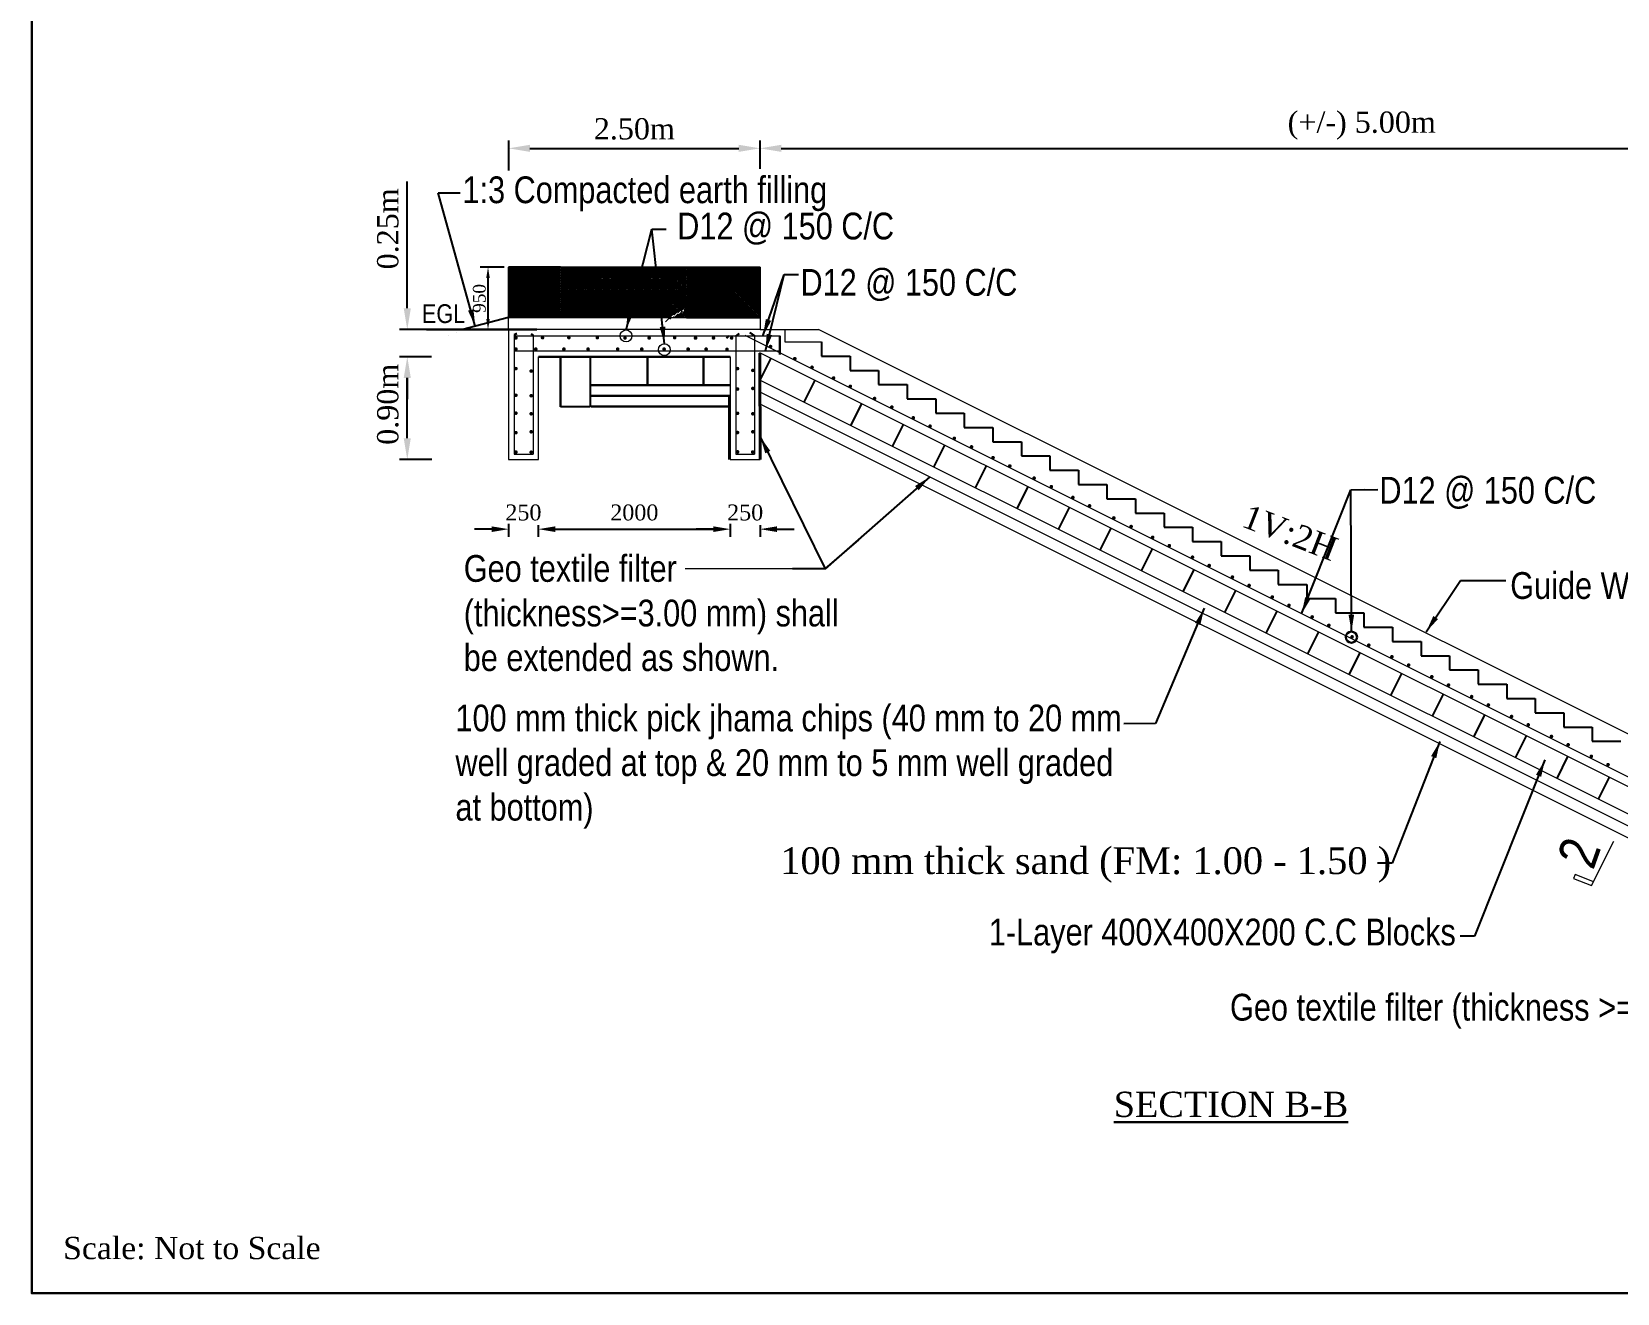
# Model space of a CAD drawing. Header units: metres. Extents: x -2434 to 11656, y -15288 to 8109.
# Drawn here: x 2414.1 to 2488.8, y -14098.5 to -14039 of the extents above; entities that cross this region are included whole.
import ezdxf

# ---------------------------------------------------------------- set-up
doc = ezdxf.new("R2010")
doc.units = ezdxf.units.M
doc.layers.add('Blocks', color=11, linetype='Continuous', lineweight=9)
doc.layers.add('Layer1', color=7, linetype='Continuous', lineweight=13)
doc.layers.add('LINE', color=7, linetype='Continuous')
doc.styles.get("Standard").update_dxf_attribs({"font": 'times.ttf'})
doc.styles.add('TIMES', font='ARIALN.TTF')
doc.dimstyles.get("Standard").update_dxf_attribs({"dimtxt": 0.5, "dimasz": 0.4075, "dimexe": 0.364, "dimexo": 0.219, "dimgap": 0.09, "dimtad": 0, "dimdec": 0, "dimlfac": 1000, "dimzin": 0, "dimdsep": 46, "dimtxsty": 'Standard', "dimcen": 0.09, "dimadec": 0, "dimazin": 0, "dimtfac": 1, "dimtdec": 0, "dimtofl": 0, "dimtmove": 0, "dimatfit": 3, "dimfxl": 1, "dimtolj": 1, "dimtzin": 0, "dimarcsym": 0})

# ---------------------------------------------------------------- blocks, each defined once
blk = doc.blocks.new('*D1433')
at = {"layer": 'Defpoints', "color": 0, "lineweight": -3}
for p in [(2446.994, -14061.992), (2448.395, -14062.064), (2448.395, -14062.464)]:
    blk.add_point(p, dxfattribs=at)
at = {"layer": 'Layer1', "color": 7, "lineweight": -2}
for p, q in [((2446.194, -14062.464), (2445.394, -14062.464)), ((2449.195, -14062.464), (2449.995, -14062.464))]:
    blk.add_line(p, q, dxfattribs=at)
at = {"layer": 'Layer1', "color": 0, "lineweight": -2}
for p, q in [((2446.994, -14062.211), (2446.994, -14062.828)), ((2448.395, -14062.283), (2448.395, -14062.828))]:
    blk.add_line(p, q, dxfattribs=at)
at = {"layer": 'Layer1', "color": 7, "lineweight": -3}
for points in [[(2446.194, -14062.331), (2446.194, -14062.598), (2446.994, -14062.464)], [(2449.195, -14062.331), (2449.195, -14062.598), (2448.395, -14062.464)]]:
    blk.add_solid(points, dxfattribs=at)
at = {"layer": 'Layer1', "color": 0, "lineweight": 30, "insert": (2447.694, -14061.683), "char_height": 0.75, "attachment_point": 5}
blk.add_mtext('\\A1;250', dxfattribs=at)
blk = doc.blocks.new('*D1437')
at = {"layer": 'Defpoints', "color": 0, "lineweight": -3}
for p in [(2431.787, -14054.341), (2432.495, -14054.341), (2433.169, -14059.183)]:
    blk.add_point(p, dxfattribs=at)
at = {"layer": 'Layer1', "color": 0, "lineweight": -2}
for p, q in [((2432.276, -14054.341), (2431.423, -14054.341)), ((2432.95, -14059.183), (2431.423, -14059.183))]:
    blk.add_line(p, q, dxfattribs=at)
at = {"layer": 'Layer1', "color": 7, "lineweight": -2}
blk.add_line((2431.787, -14058.183), (2431.787, -14055.341), dxfattribs=at)
at = {"layer": 'Layer1', "color": 7, "lineweight": -3}
for points in [[(2431.62, -14055.341), (2431.953, -14055.341), (2431.787, -14054.341)], [(2431.62, -14058.183), (2431.953, -14058.183), (2431.787, -14059.183)]]:
    blk.add_solid(points, dxfattribs=at)
at = {"layer": 'Layer1', "color": 0, "lineweight": 30, "insert": (2430.877, -14056.581), "char_height": 1, "attachment_point": 5, "rotation": 90}
blk.add_mtext('\\A1;0.90m', dxfattribs=at)
blk = doc.blocks.new('*D1438')
at = {"layer": 'Defpoints', "color": 0, "lineweight": -3}
for p in [(2505.047, -14044.526), (2448.395, -14045.706), (2505.047, -14047.333)]:
    blk.add_point(p, dxfattribs=at)
at = {"layer": 'Layer1', "color": 0, "lineweight": -2}
for p, q in [((2448.395, -14045.487), (2448.395, -14044.162)), ((2505.047, -14047.114), (2505.047, -14044.162))]:
    blk.add_line(p, q, dxfattribs=at)
at = {"layer": 'Layer1', "color": 7, "lineweight": -2}
blk.add_line((2449.395, -14044.526), (2504.047, -14044.526), dxfattribs=at)
at = {"layer": 'Layer1', "color": 7, "lineweight": -3}
for points in [[(2449.395, -14044.359), (2449.395, -14044.692), (2448.395, -14044.526)], [(2504.047, -14044.359), (2504.047, -14044.692), (2505.047, -14044.526)]]:
    blk.add_solid(points, dxfattribs=at)
at = {"layer": 'Layer1', "color": 0, "lineweight": 30, "insert": (2476.721, -14043.455), "char_height": 1, "attachment_point": 5}
blk.add_mtext('\\A1;(+/-) 5.00m', dxfattribs=at)
blk = doc.blocks.new('*D1439')
at = {"layer": 'Defpoints', "color": 0, "lineweight": -3}
for p in [(2448.395, -14044.526), (2448.395, -14045.706), (2436.56, -14045.785)]:
    blk.add_point(p, dxfattribs=at)
at = {"layer": 'Layer1', "color": 0, "lineweight": -2}
for p, q in [((2436.56, -14045.566), (2436.56, -14044.162)), ((2448.395, -14045.487), (2448.395, -14044.162))]:
    blk.add_line(p, q, dxfattribs=at)
at = {"layer": 'Layer1', "color": 7, "lineweight": -2}
blk.add_line((2437.56, -14044.526), (2447.395, -14044.526), dxfattribs=at)
at = {"layer": 'Layer1', "color": 7, "lineweight": -3}
for points in [[(2437.56, -14044.359), (2437.56, -14044.692), (2436.56, -14044.526)], [(2447.395, -14044.359), (2447.395, -14044.692), (2448.395, -14044.526)]]:
    blk.add_solid(points, dxfattribs=at)
at = {"layer": 'Layer1', "color": 0, "lineweight": 30, "insert": (2442.477, -14043.616), "char_height": 1, "attachment_point": 5}
blk.add_mtext('\\A1;2.50m', dxfattribs=at)
blk = doc.blocks.new('*D1442')
at = {"layer": 'Defpoints', "color": 0, "lineweight": -3}
for p in [(2446.994, -14062.064), (2437.955, -14062.283), (2446.994, -14062.464)]:
    blk.add_point(p, dxfattribs=at)
at = {"layer": 'Layer1', "color": 0, "lineweight": -2}
for p, q in [((2437.955, -14062.502), (2437.955, -14062.828)), ((2446.994, -14062.283), (2446.994, -14062.828))]:
    blk.add_line(p, q, dxfattribs=at)
at = {"layer": 'Layer1', "color": 7, "lineweight": -2}
blk.add_line((2438.755, -14062.464), (2446.194, -14062.464), dxfattribs=at)
at = {"layer": 'Layer1', "color": 7, "lineweight": -3}
for points in [[(2438.755, -14062.331), (2438.755, -14062.598), (2437.955, -14062.464)], [(2446.194, -14062.331), (2446.194, -14062.598), (2446.994, -14062.464)]]:
    blk.add_solid(points, dxfattribs=at)
at = {"layer": 'Layer1', "color": 0, "lineweight": 30, "insert": (2442.475, -14061.683), "char_height": 0.75, "attachment_point": 5}
blk.add_mtext('\\A1;2000', dxfattribs=at)
blk = doc.blocks.new('*D1443')
at = {"layer": 'Defpoints', "color": 0, "lineweight": -3}
for p in [(2431.787, -14053.062), (2433.04, -14053.062), (2433.147, -14054.341)]:
    blk.add_point(p, dxfattribs=at)
at = {"layer": 'Layer1', "color": 7, "lineweight": -2}
for p, q in [((2431.787, -14052.062), (2431.787, -14046.081)), ((2431.787, -14055.341), (2431.787, -14056.341))]:
    blk.add_line(p, q, dxfattribs=at)
at = {"layer": 'Layer1', "color": 0, "lineweight": -2}
for p, q in [((2432.821, -14053.062), (2431.423, -14053.062)), ((2432.928, -14054.341), (2431.423, -14054.341))]:
    blk.add_line(p, q, dxfattribs=at)
at = {"layer": 'Layer1', "color": 7, "lineweight": -3}
for points in [[(2431.62, -14052.062), (2431.953, -14052.062), (2431.787, -14053.062)], [(2431.62, -14055.341), (2431.953, -14055.341), (2431.787, -14054.341)]]:
    blk.add_solid(points, dxfattribs=at)
at = {"layer": 'Layer1', "color": 0, "lineweight": 30, "insert": (2430.877, -14048.317), "char_height": 1, "attachment_point": 5, "rotation": 90}
blk.add_mtext('\\A1;0.25m', dxfattribs=at)
blk = doc.blocks.new('*D1447')
at = {"layer": 'Defpoints', "color": 0, "lineweight": -3}
for p in [(2436.554, -14061.992), (2437.955, -14062.064), (2437.955, -14062.464)]:
    blk.add_point(p, dxfattribs=at)
at = {"layer": 'Layer1', "color": 7, "lineweight": -2}
for p, q in [((2435.754, -14062.464), (2434.954, -14062.464)), ((2438.755, -14062.464), (2439.555, -14062.464))]:
    blk.add_line(p, q, dxfattribs=at)
at = {"layer": 'Layer1', "color": 0, "lineweight": -2}
for p, q in [((2436.554, -14062.211), (2436.554, -14062.828)), ((2437.955, -14062.283), (2437.955, -14062.828))]:
    blk.add_line(p, q, dxfattribs=at)
at = {"layer": 'Layer1', "color": 7, "lineweight": -3}
for points in [[(2435.754, -14062.331), (2435.754, -14062.598), (2436.554, -14062.464)], [(2438.755, -14062.331), (2438.755, -14062.598), (2437.955, -14062.464)]]:
    blk.add_solid(points, dxfattribs=at)
at = {"layer": 'Layer1', "color": 0, "lineweight": 30, "insert": (2437.255, -14061.683), "char_height": 0.75, "attachment_point": 5}
blk.add_mtext('\\A1;250', dxfattribs=at)
blk = doc.blocks.new('*D1448')
at = {"layer": 'Defpoints', "color": 0, "lineweight": -3}
for p in [(2435.588, -14050.128), (2436.56, -14050.128), (2436.281, -14053.062)]:
    blk.add_point(p, dxfattribs=at)
at = {"layer": 'Layer1', "color": 0, "lineweight": -2}
for p, q in [((2436.341, -14050.128), (2435.224, -14050.128)), ((2436.062, -14053.062), (2435.224, -14053.062))]:
    blk.add_line(p, q, dxfattribs=at)
at = {"layer": 'Layer1', "color": 7, "lineweight": -2}
blk.add_line((2435.588, -14052.562), (2435.588, -14050.628), dxfattribs=at)
at = {"layer": 'Layer1', "color": 7, "lineweight": -3}
for points in [[(2435.505, -14050.628), (2435.671, -14050.628), (2435.588, -14050.128)], [(2435.505, -14052.562), (2435.671, -14052.562), (2435.588, -14053.062)]]:
    blk.add_solid(points, dxfattribs=at)
at = {"layer": 'Layer1', "color": 0, "lineweight": 13, "insert": (2435.182, -14051.595), "char_height": 0.6, "attachment_point": 5, "rotation": 90}
blk.add_mtext('\\A1;950', dxfattribs=at)

msp = doc.modelspace()

# ---------------------------------------------------------------- hatches: boundary and pattern name
at = {"layer": 'Blocks', "linetype": 'ByBlock', "lineweight": 5, "ltscale": 0.5}
h = msp.add_hatch(dxfattribs=at)
h.set_pattern_fill('ANSI31', color=0, scale=0.0168, style=0)
h.set_pattern_definition([(45, (1594.68852, -14012.08133), (-0.0377170757, 0.0377170757), [])])
h.paths.add_polyline_path([(2439.003003, -14050.128359), (2436.559656, -14050.128359), (2436.559656, -14052.496788), (2439.003003, -14052.496788)])
h = msp.add_hatch(dxfattribs=at)
h.set_pattern_fill('ANSI31', color=0, scale=0.0168, style=0)
h.set_pattern_definition([(45, (4563.632666, -10954.85014), (-0.0377170757, 0.0377170757), [])])
h.paths.add_polyline_path([(2444.551724, -14051.191363), (2444.924371, -14051.191363), (2444.924371, -14051.026798), (2444.911765, -14051.03153), (2444.89917, -14051.036315), (2444.886586, -14051.041152), (2444.874014, -14051.046042), (2444.861452, -14051.050985), (2444.848902, -14051.05598), (2444.836363, -14051.061028), (2444.823836, -14051.066129), (2444.811321, -14051.071281), (2444.798817, -14051.076487), (2444.786326, -14051.081744), (2444.773846, -14051.087054), (2444.761379, -14051.092417), (2444.748924, -14051.097831), (2444.736482, -14051.103298), (2444.724052, -14051.108816), (2444.711635, -14051.114387), (2444.699231, -14051.12001), (2444.686839, -14051.125684), (2444.674461, -14051.131411), (2444.662096, -14051.137189), (2444.649744, -14051.143019), (2444.637406, -14051.148901), (2444.625082, -14051.154834), (2444.612771, -14051.160819), (2444.600473, -14051.166856), (2444.58819, -14051.172944), (2444.575921, -14051.179083), (2444.563666, -14051.185274)])
h.paths.add_polyline_path([(2439.003003, -14051.191363), (2444.551721, -14051.191363), (2444.551426, -14051.191516), (2444.563666, -14051.185274), (2444.575921, -14051.179083), (2444.58819, -14051.172944), (2444.600473, -14051.166856), (2444.612771, -14051.160819), (2444.625082, -14051.154834), (2444.637406, -14051.148901), (2444.649744, -14051.143019), (2444.662096, -14051.137189), (2444.674461, -14051.131411), (2444.686839, -14051.125684), (2444.699231, -14051.12001), (2444.711635, -14051.114387), (2444.724052, -14051.108816), (2444.736482, -14051.103298), (2444.748924, -14051.097831), (2444.761379, -14051.092417), (2444.773846, -14051.087054), (2444.786326, -14051.081744), (2444.798817, -14051.076487), (2444.811321, -14051.071281), (2444.823836, -14051.066129), (2444.836363, -14051.061028), (2444.848902, -14051.05598), (2444.861452, -14051.050985), (2444.874014, -14051.046042), (2444.886586, -14051.041152), (2444.89917, -14051.036315), (2444.911765, -14051.03153), (2444.924371, -14051.026798), (2444.924371, -14050.128359), (2439.003003, -14050.128359)])
h = msp.add_hatch(dxfattribs=at)
h.set_pattern_fill('ANSI31', color=0, scale=0.0168, style=0)
h.set_pattern_definition([(45, (1241.66613, -14006.99962), (-0.0377170757, 0.0377170757), [])])
h.paths.add_polyline_path([(2448.394922, -14052.496788), (2448.394922, -14050.128958), (2444.924371, -14050.128958), (2444.924371, -14052.496788)])
h = msp.add_hatch(dxfattribs=at)
h.set_pattern_fill('ANSI31', color=0, scale=0.0168, style=0)
h.set_pattern_definition([(45, (4563.632666, -10955.913143), (-0.0377170757, 0.0377170757), [])])
edge = h.paths.add_edge_path()
edge.add_line((2444.924371, -14051.191363), (2439.003003, -14051.191363))
edge.add_line((2439.003003, -14051.191363), (2439.003003, -14052.496788))
edge.add_line((2439.003003, -14052.496788), (2444.14461, -14052.496788))
edge.add_ellipse((2446.008341, -14057.427794), major_axis=(-0.085178, -5.54314), ratio=0.748864122, start_angle=196.30944199, end_angle=207.84753964, ccw=False)
edge.add_line((2444.924371, -14052.089802), (2444.924371, -14051.191363))
edge = h.paths.add_edge_path(flags=17)
edge.add_ellipse((2446.008341, -14057.427794), major_axis=(-0.085178, -5.54314), ratio=0.748864122, start_angle=196.30944199, end_angle=207.84753964)
edge.add_line((2444.14461, -14052.496788), (2444.924371, -14052.496788))
edge.add_line((2444.924371, -14052.496788), (2444.924371, -14052.089802))

# ---------------------------------------------------------------- linework, layer by layer
at = {"color": 0, "linetype": 'Continuous', "lineweight": -3, "ltscale": 0.5}
for p, q in [((2439.003003, -14050.128359), (2436.559656, -14050.128359)), ((2444.924371, -14050.128958), (2448.394922, -14050.128958)), ((2436.559656, -14052.496788), (2434.399865, -14053.061881)), ((2439.003003, -14052.496788), (2436.559656, -14052.496788)), ((2444.924371, -14052.496788), (2448.394922, -14052.496788)), ((2451.286938, -14053.641459), (2451.286938, -14054.313459)), ((2440.40405, -14054.341265), (2440.40405, -14056.695857)), ((2448.394922, -14055.446779), (2448.910867, -14054.414888)), ((2451.286938, -14054.313459), (2451.286938, -14054.313459)), ((2451.286938, -14054.313459), (2452.630938, -14054.313459)), ((2452.630938, -14054.313459), (2452.630938, -14054.313459)), ((2452.630938, -14054.313459), (2452.630938, -14054.985459)), ((2450.468248, -14056.483442), (2450.984193, -14055.451551)), ((2452.630938, -14054.985459), (2452.630938, -14054.985459)), ((2452.630938, -14054.985459), (2453.974938, -14054.985459)), ((2453.974938, -14054.985459), (2453.974938, -14055.657459)), ((2453.974938, -14055.657459), (2453.974938, -14055.657459)), ((2453.974938, -14055.657459), (2455.318938, -14055.657459)), ((2455.318938, -14055.657459), (2455.318938, -14056.329459)), ((2440.40405, -14056.695857), (2439.003003, -14056.695857)), ((2452.671482, -14057.585059), (2453.187427, -14056.553168)), ((2455.318938, -14056.329459), (2455.318938, -14056.329459)), ((2455.318938, -14056.329459), (2456.662938, -14056.329459)), ((2456.662938, -14056.329459), (2456.662938, -14057.001459)), ((2454.626841, -14058.562738), (2455.142786, -14057.530848)), ((2456.662938, -14057.001459), (2456.662938, -14057.001459)), ((2456.662938, -14057.001459), (2458.006938, -14057.001459)), ((2458.006938, -14057.001459), (2458.006938, -14057.673459)), ((2458.006938, -14057.673459), (2459.350938, -14057.673459)), ((2459.350938, -14057.673459), (2459.350938, -14057.673459)), ((2459.350938, -14057.673459), (2459.350938, -14058.345459)), ((2459.350938, -14058.345459), (2460.694938, -14058.345459)), ((2460.694938, -14058.345459), (2460.694938, -14059.017459)), ((2456.5822, -14059.540418), (2457.098145, -14058.508527)), ((2460.694938, -14059.017459), (2462.038938, -14059.017459)), ((2462.038938, -14059.017459), (2462.038938, -14059.689459)), ((2458.537559, -14060.518097), (2459.053504, -14059.486207)), ((2462.038938, -14059.689459), (2463.382938, -14059.689459)), ((2463.382938, -14059.689459), (2463.382938, -14060.361459)), ((2460.492918, -14061.495777), (2461.008863, -14060.463886)), ((2463.382938, -14060.361459), (2464.726938, -14060.361459)), ((2464.726938, -14060.361459), (2464.726938, -14060.361459)), ((2464.726938, -14060.361459), (2464.726938, -14061.033459)), ((2462.448277, -14062.473456), (2462.964222, -14061.441566)), ((2464.726938, -14061.033459), (2466.070938, -14061.033459)), ((2466.070938, -14061.033459), (2466.070938, -14061.705459)), ((2466.070938, -14061.705459), (2467.414938, -14061.705459)), ((2467.414938, -14061.705459), (2467.414938, -14062.377459)), ((2464.403635, -14063.451135), (2464.919581, -14062.419245)), ((2467.414938, -14062.377459), (2468.758938, -14062.377459)), ((2468.758938, -14062.377459), (2468.758938, -14063.049459)), ((2466.358994, -14064.428815), (2466.87494, -14063.396925)), ((2468.758938, -14063.049459), (2470.102938, -14063.049459)), ((2470.102938, -14063.049459), (2470.102938, -14063.049459)), ((2470.102938, -14063.049459), (2470.102938, -14063.721459)), ((2468.314353, -14065.406494), (2468.830298, -14064.374604)), ((2470.102938, -14063.721459), (2471.446938, -14063.721459)), ((2471.446938, -14063.721459), (2471.446938, -14064.393459)), ((2471.446938, -14064.393459), (2472.790938, -14064.393459)), ((2472.790938, -14064.393459), (2472.790938, -14065.065459)), ((2472.790938, -14065.065459), (2474.134938, -14065.065459)), ((2474.134938, -14065.065459), (2474.134938, -14065.737459)), ((2470.269712, -14066.384174), (2470.785657, -14065.352283)), ((2474.134938, -14065.737459), (2475.478938, -14065.737459)), ((2475.478938, -14065.737459), (2475.478938, -14065.737459)), ((2475.478938, -14065.737459), (2475.478938, -14066.409459)), ((2472.225071, -14067.361853), (2472.741016, -14066.329963)), ((2475.478938, -14066.409459), (2476.822938, -14066.409459)), ((2476.822938, -14066.409459), (2476.822938, -14067.081459)), ((2474.18043, -14068.339533), (2474.696375, -14067.307642)), ((2476.822938, -14067.081459), (2478.166938, -14067.081459)), ((2478.166938, -14067.081459), (2478.166938, -14067.753459)), ((2478.166938, -14067.753459), (2479.510938, -14067.753459)), ((2479.510938, -14067.753459), (2479.510938, -14068.425459)), ((2476.135789, -14069.317212), (2476.651734, -14068.285322)), ((2479.510938, -14068.425459), (2480.854938, -14068.425459)), ((2480.854938, -14068.425459), (2480.854938, -14068.425459)), ((2480.854938, -14068.425459), (2480.854938, -14069.097459)), ((2478.091148, -14070.294892), (2478.607093, -14069.263001)), ((2480.854938, -14069.097459), (2482.198938, -14069.097459)), ((2482.198938, -14069.097459), (2482.198938, -14069.769459)), ((2480.046506, -14071.272571), (2480.562452, -14070.240681)), ((2482.198938, -14069.769459), (2483.542938, -14069.769459)), ((2483.542938, -14069.769459), (2483.542938, -14070.441459)), ((2483.542938, -14070.441459), (2484.886938, -14070.441459)), ((2484.886938, -14070.441459), (2484.886938, -14071.113459)), ((2484.886938, -14071.113459), (2486.230938, -14071.113459)), ((2486.230938, -14071.113459), (2486.230938, -14071.113459)), ((2486.230938, -14071.113459), (2486.230938, -14071.785459)), ((2482.001865, -14072.25025), (2482.517811, -14071.21836)), ((2486.230938, -14071.785459), (2487.574938, -14071.785459)), ((2487.574938, -14071.785459), (2487.574938, -14072.457459)), ((2483.957224, -14073.22793), (2484.473169, -14072.196039)), ((2487.574938, -14072.457459), (2488.918938, -14072.457459)), ((2485.912583, -14074.205609), (2486.428528, -14073.173719)), ((2487.867942, -14075.183289), (2488.383887, -14074.151398))]:
    msp.add_line(p, q, dxfattribs=at)
at = {"layer": 'Blocks', "color": 0, "linetype": 'ByBlock', "lineweight": 13, "ltscale": 0.5}
for p, q in [((2436.559656, -14053.061881), (2436.559656, -14050.128359)), ((2448.394922, -14050.128958), (2448.394922, -14053.061881)), ((2439.003003, -14052.496788), (2444.924371, -14052.496788))]:
    msp.add_line(p, q, dxfattribs=at)
at = {"layer": 'Blocks', "color": 0, "lineweight": 40, "ltscale": 0.05}
msp.add_line((2446.962846, -14056.189821), (2446.962846, -14059.189577), dxfattribs=at)
at = {"layer": 'Blocks', "color": 0, "lineweight": 13, "ltscale": 0.05}
for p, q in [((2448.405963, -14057.046452), (2448.394922, -14057.046452)), ((2448.405963, -14057.76776), (2448.394922, -14057.76776)), ((2487.535199, -14079.244234), (2488.582077, -14077.163181)), ((2486.774674, -14078.734605), (2486.692951, -14078.916589)), ((2486.692951, -14078.916589), (2487.535199, -14079.244234)), ((2487.605418, -14079.063729), (2486.774674, -14078.734605))]:
    msp.add_line(p, q, dxfattribs=at)
at = {"layer": 'Blocks', "color": 0, "lineweight": 20, "ltscale": 0.05}
msp.add_line((2451.46177, -14064.339319), (2444.862874, -14064.339319), dxfattribs=at)
at = {"layer": 'Layer1', "color": 7, "lineweight": 30}
for p, q in [((2437.887575, -14053.061881), (2432.693042, -14053.061881)), ((2436.814701, -14053.316926), (2436.951101, -14053.242792)), ((2448.139877, -14053.354332), (2447.91825, -14053.19821)), ((2437.705658, -14053.327585), (2437.611852, -14053.265218)), ((2446.919434, -14053.354332), (2446.813225, -14053.460206)), ((2447.248919, -14053.378135), (2447.405388, -14053.252493)), ((2449.325375, -14053.354332), (2449.325375, -14054.24265)), ((2439.003003, -14054.341265), (2439.003003, -14056.695857)), ((2443.096283, -14054.341265), (2443.096283, -14055.685821)), ((2445.737505, -14054.341265), (2445.737505, -14055.685821)), ((2448.394922, -14054.156916), (2448.394922, -14056.320838))]:
    msp.add_line(p, q, dxfattribs=at)
at = {"layer": 'Layer1', "color": 7, "lineweight": 20}
for p, q in [((2448.394922, -14053.061881), (2451.153688, -14053.061881)), ((2449.555122, -14053.061881), (2449.555122, -14053.641459)), ((2505.046938, -14080.008506), (2451.153688, -14053.061881)), ((2436.814701, -14053.316926), (2436.814701, -14058.927916)), ((2436.814701, -14053.354332), (2449.325375, -14053.354332)), ((2437.705658, -14053.327585), (2437.705658, -14058.927916)), ((2447.248919, -14053.378135), (2447.248919, -14058.927916)), ((2504.828334, -14081.919597), (2447.686763, -14053.348811)), ((2448.139877, -14053.354332), (2448.139877, -14058.927916)), ((2436.814701, -14054.068313), (2449.333777, -14054.068313)), ((2504.026758, -14081.972834), (2448.38388, -14054.151395)), ((2504.026758, -14083.262697), (2448.391839, -14055.445237)), ((2503.990312, -14083.807963), (2448.393083, -14056.009348)), ((2503.990312, -14084.371452), (2448.394327, -14056.57346)), ((2436.814701, -14058.927916), (2437.705658, -14058.927916)), ((2447.248919, -14058.927916), (2448.139877, -14058.927916))]:
    msp.add_line(p, q, dxfattribs=at)
at = {"layer": 'Layer1', "color": 7, "lineweight": 18}
msp.add_line((2449.555122, -14053.641459), (2451.286938, -14053.641459), dxfattribs=at)
at = {"layer": 'Layer1', "color": 7, "lineweight": 40}
msp.add_line((2448.389401, -14054.176963), (2448.400443, -14059.182961), dxfattribs=at)
at = {"layer": 'Layer1', "color": 7, "lineweight": 30}
msp.add_lwpolyline([(2547.397381, -14098.457159), (2414.106384, -14098.457159), (2414.106384, -13980.552), (2583.429795, -13980.552), (2583.429795, -14073.345252), (2583.429795, -14094.613089), (2583.429795, -14098.457159)], close=True, dxfattribs=at)
at = {"layer": 'Layer1', "color": 7, "lineweight": 13}
msp.add_lwpolyline([(2444.924371, -14050.128359), (2439.003003, -14050.128359)], dxfattribs=at)
at = {"layer": 'Layer1', "color": 7, "lineweight": 30, "const_width": 0.0000443}
for points in [[(2433.191257, -14053.549219), (2433.54728, -14053.061881), (2433.888468, -14053.549219)], [(2433.651121, -14053.549219), (2434.007144, -14053.061881), (2434.348332, -14053.549219)], [(2434.970556, -14053.549219), (2435.326579, -14053.061881), (2435.667768, -14053.549219)], [(2435.43042, -14053.549219), (2435.786443, -14053.061881), (2436.127632, -14053.549219)]]:
    msp.add_lwpolyline(points, dxfattribs=at)
at = {"layer": 'Layer1', "lineweight": 13}
for points in [[(2436.559656, -14053.061881), (2436.559656, -14059.182961), (2437.960703, -14059.182961), (2437.960703, -14054.341265)], [(2446.993874, -14054.341265), (2446.993874, -14059.182961), (2448.394922, -14059.182961), (2448.394922, -14054.156916)]]:
    msp.add_lwpolyline(points, dxfattribs=at)
at = {"layer": 'Layer1', "color": 7, "lineweight": 20}
msp.add_lwpolyline([(2448.394922, -14053.061881), (2437.887575, -14053.061881)], dxfattribs=at)
at = {"layer": 'Layer1', "color": 7, "lineweight": 30, "const_width": 0.085015}
for points in [[(2436.857209, -14053.456509, -1), (2436.942224, -14053.456509, -1)], [(2436.857832, -14053.983061, 1), (2436.942847, -14053.983061, 1)], [(2437.792372, -14053.983061, 1), (2437.877387, -14053.983061, 1)], [(2438.196814, -14053.444186, 1), (2438.111799, -14053.444186, 1)], [(2439.11829, -14053.983061, 1), (2439.203305, -14053.983061, 1)], [(2439.43757, -14053.444186, 1), (2439.352555, -14053.444186, 1)], [(2440.254091, -14053.983061, 1), (2440.339106, -14053.983061, 1)], [(2440.692364, -14053.443294, 1), (2440.777379, -14053.443294, 1)], [(2441.647641, -14053.983061, 1), (2441.732656, -14053.983061, 1)], [(2441.995431, -14053.458322, 1), (2442.080446, -14053.458322, 1)], [(2442.783441, -14053.983061, 1), (2442.868456, -14053.983061, 1)], [(2443.131232, -14053.458322, 1), (2443.216247, -14053.458322, 1)], [(2443.834227, -14053.983061, 1), (2443.919242, -14053.983061, 1)], [(2444.333039, -14053.440829, 1), (2444.418054, -14053.440829, 1)], [(2444.963226, -14053.983061, 1), (2445.048241, -14053.983061, 1)], [(2444.970027, -14053.983061, 1), (2445.055042, -14053.983061, 1)], [(2445.311016, -14053.458322, 1), (2445.396031, -14053.458322, 1)], [(2445.317817, -14053.458322, 1), (2445.402832, -14053.458322, 1)], [(2445.813376, -14053.983061, 1), (2445.898391, -14053.983061, 1)], [(2446.161166, -14053.458322, 1), (2446.246181, -14053.458322, 1)], [(2446.794783, -14053.995902, 1), (2446.879798, -14053.995902, 1)], [(2447.011316, -14053.458322, 1), (2447.096331, -14053.458322, 1)], [(2448.844602, -14053.857425, -1), (2448.929262, -14053.865185, -1)], [(2449.987747, -14054.429011, -1), (2450.072407, -14054.43677, -1)], [(2436.857209, -14054.902381, -1), (2436.942224, -14054.902381, -1)], [(2437.663151, -14055.016176, 1), (2437.578136, -14055.016176, 1)], [(2447.291427, -14054.902381, -1), (2447.376442, -14054.902381, -1)], [(2448.097369, -14054.984772, 1), (2448.012354, -14054.984772, 1)], [(2450.800084, -14054.833453, -1), (2450.884744, -14054.841212, -1)], [(2451.812586, -14055.339716, -1), (2451.897246, -14055.347475, -1)], [(2436.857209, -14056.158071, -1), (2436.942224, -14056.158071, -1)], [(2437.663151, -14056.177606, 1), (2437.578136, -14056.177606, 1)], [(2447.291427, -14055.864215, -1), (2447.376442, -14055.864215, -1)], [(2448.097369, -14055.834922, 1), (2448.012354, -14055.834922, 1)], [(2452.599757, -14055.73331, -1), (2452.684417, -14055.741069, -1)], [(2453.742902, -14056.304895, -1), (2453.827562, -14056.312654, -1)], [(2436.857209, -14057.000265, -1), (2436.942224, -14057.000265, -1)], [(2437.663151, -14057.027756, 1), (2437.578136, -14057.027756, 1)], [(2447.291427, -14057.006825, -1), (2447.376442, -14057.006825, -1)], [(2448.097369, -14057.027756, 1), (2448.012354, -14057.027756, 1)], [(2454.555238, -14056.709338, -1), (2454.639898, -14056.717097, -1)], [(2455.56774, -14057.2156, -1), (2455.652401, -14057.223359, -1)], [(2456.354911, -14057.609194, -1), (2456.439571, -14057.616954, -1)], [(2436.857209, -14057.918877, -1), (2436.942224, -14057.918877, -1)], [(2437.663151, -14057.877906, 1), (2437.578136, -14057.877906, 1)], [(2447.291427, -14057.913341, -1), (2447.376442, -14057.913341, -1)], [(2448.097369, -14057.877906, 1), (2448.012354, -14057.877906, 1)], [(2457.498056, -14058.18078, -1), (2457.582716, -14058.188539, -1)], [(2436.857209, -14058.83122, -1), (2436.942224, -14058.83122, -1)], [(2437.661007, -14058.840043, 1), (2437.575992, -14058.840043, 1)], [(2447.381449, -14058.822363, 1), (2447.296434, -14058.822363, 1)], [(2448.089488, -14058.830226, 1), (2448.004473, -14058.830226, 1)], [(2458.310393, -14058.585222, -1), (2458.395053, -14058.592981, -1)], [(2459.322895, -14059.091485, -1), (2459.407555, -14059.099244, -1)], [(2460.110066, -14059.485079, -1), (2460.194726, -14059.492838, -1)], [(2461.253211, -14060.056664, -1), (2461.337871, -14060.064423, -1)], [(2462.065547, -14060.461107, -1), (2462.150207, -14060.468866, -1)], [(2463.078049, -14060.967369, -1), (2463.16271, -14060.975128, -1)], [(2463.86522, -14061.360963, -1), (2463.94988, -14061.368723, -1)], [(2465.008365, -14061.932549, -1), (2465.093026, -14061.940308, -1)], [(2465.820702, -14062.336991, -1), (2465.905362, -14062.34475, -1)], [(2466.833204, -14062.843254, -1), (2466.917864, -14062.851013, -1)], [(2467.620375, -14063.236848, -1), (2467.705035, -14063.244607, -1)], [(2468.710781, -14063.781196, -1), (2468.795441, -14063.788955, -1)], [(2469.497952, -14064.17479, -1), (2469.582612, -14064.182549, -1)], [(2470.588358, -14064.719138, -1), (2470.673019, -14064.726897, -1)], [(2471.375529, -14065.112732, -1), (2471.460189, -14065.120492, -1)], [(2472.465936, -14065.657081, -1), (2472.550596, -14065.66484, -1)], [(2473.253106, -14066.050675, -1), (2473.337767, -14066.058434, -1)], [(2474.343513, -14066.595023, -1), (2474.428173, -14066.602782, -1)], [(2475.130684, -14066.988617, -1), (2475.215344, -14066.996376, -1)], [(2476.22109, -14067.532965, -1), (2476.30575, -14067.540724, -1)], [(2477.008261, -14067.926559, -1), (2477.092921, -14067.934318, -1)], [(2478.098667, -14068.470907, -1), (2478.183328, -14068.478666, -1)], [(2478.885838, -14068.864501, -1), (2478.970498, -14068.872261, -1)], [(2479.976245, -14069.40885, -1), (2480.060905, -14069.416609, -1)], [(2480.763415, -14069.802444, -1), (2480.848076, -14069.810203, -1)], [(2481.853822, -14070.346792, -1), (2481.938482, -14070.354551, -1)], [(2482.640993, -14070.740386, -1), (2482.725653, -14070.748145, -1)], [(2483.731399, -14071.284734, -1), (2483.816059, -14071.292493, -1)], [(2484.51857, -14071.678328, -1), (2484.60323, -14071.686087, -1)], [(2485.608976, -14072.222676, -1), (2485.693637, -14072.230435, -1)], [(2486.396147, -14072.61627, -1), (2486.480807, -14072.62403, -1)], [(2487.486554, -14073.160619, -1), (2487.571214, -14073.168378, -1)], [(2488.273724, -14073.554213, -1), (2488.358385, -14073.561972, -1)]]:
    msp.add_lwpolyline(points, format="xyb", close=True, dxfattribs=at)
at = {"layer": 'Layer1', "color": 7, "lineweight": 30}
for points in [[(2437.960703, -14054.341265), (2446.993874, -14054.341265)], [(2440.40405, -14055.685821), (2446.993874, -14055.685821)], [(2440.442003, -14056.189821), (2446.993874, -14056.189821)], [(2440.442003, -14056.693821), (2446.993874, -14056.693821)]]:
    msp.add_lwpolyline(points, dxfattribs=at)
at = {"layer": 'Layer1', "color": 7, "lineweight": 20}
for centre in [(2442.085258, -14053.359292), (2443.889967, -14054.009042)]:
    msp.add_circle(centre, 0.279208, dxfattribs=at)
at = {"layer": 'Layer1', "color": 7, "lineweight": 30}
msp.add_circle((2476.235662, -14067.549467), 0.261943, dxfattribs=at)

# ---------------------------------------------------------------- texts
at = {"layer": 'Layer1', "color": 7, "lineweight": 30, "attachment_point": 1, "style": 'TIMES'}
for s, insert, char_height, width in [('1:3 Compacted earth filling', (2434.38533, -14045.848362), 1.26, 34.36775309), ('D12 @ 150 C/C', (2444.495377, -14047.555638), 1.26, 34.36775309), ('D12 @ 150 C/C', (2450.299236, -14050.207311), 1.26, 34.36775309), ('EGL', (2432.48197, -14051.870879), 0.884156, 8.72070606), ('D12 @ 150 C/C', (2477.5524, -14059.999176), 1.26, 34.36775309), ('Geo textile filter (thickness>=3.00 mm) shall be extended as shown.', (2434.445375, -14063.684106), 1.26, 18.16557421), ('Guide Wall', (2483.711362, -14064.489515), 1.26, 34.36775309), ('100 mm thick pick jhama chips (40 mm to 20 mm well graded at top & 20 mm to 5 mm well graded at bottom) ', (2434.0555, -14070.72964), 1.26, 32.14225099), ('{\\fTimes New Roman|b0|i0|c0|p18;100 mm thick sand (FM: 1.00 - 1.50 )}', (2449.34481, -14077.45012), 1.26, 34.36775309), ('1-Layer 400X400X200 C.C Blocks', (2459.166113, -14080.81031), 1.26, 34.36775309), ('Geo textile filter (thickness >= 3.00 mm)', (2470.518535, -14084.351956), 1.26, 34.36775309), ('{\\fTimes New Roman|b0|i0|c0|p18;\\LSECTION B-B}', (2465.046799, -14088.961127), 1.19021, 12.77492067)]:
    msp.add_mtext(s, dxfattribs=dict(at, insert=insert, char_height=char_height, width=width))
for s, insert, char_height, width, rotation in [('{\\fTimes New Roman|b0|i0|c0|p18;\\C0;1V:2H}', (2471.404577, -14061.267743), 1.122198, 11.06858846, 338.79628874), ('2', (2485.884152, -14077.946715), 1.836324, 3.90677931, 70.48205617)]:
    msp.add_mtext(s, dxfattribs=dict(at, insert=insert, char_height=char_height, width=width, rotation=rotation))
at = {"layer": 'LINE', "color": 7, "linetype": 'ByBlock', "lineweight": 30, "ltscale": 0.5, "insert": (2415.587689, -14095.798122), "char_height": 1.05079669, "width": 22.07094927, "attachment_point": 1}
msp.add_mtext('Scale: Not to Scale', dxfattribs=at)

# ---------------------------------------------------------------- dimensions: what is measured, and where the dimension line sits
at = {"layer": 'Layer1', "color": 7, "lineweight": 30}
for base, p1, p2, text, picture, middle in [((2505.046938, -14044.525623), (2448.394922, -14045.705581), (2505.046938, -14047.332821), '(+/-) 5.00m', '*D1438', (2476.72093, -14043.455111)), ((2448.394922, -14044.525623), (2436.559656, -14045.785323), (2448.394922, -14045.705581), '2.50m', '*D1439', (2442.477289, -14043.61553))]:
    dim = msp.add_linear_dim(base=base, p1=p1, p2=p2, text=text, dimstyle='Standard', override={"dimtxt": 1, "dimasz": 1, "dimgap": 0.4, "dimtad": 1, "dimdec": 2, "dimrnd": 0.002, "dimpost": 'm', "dimcen": 0.05, "dimclrd": 7, "dimadec": 1, "dimtdec": 2, "dimfrac": 2}, dxfattribs=at)
    dim.commit()
    dim.dimension.update_dxf_attribs({"geometry": picture, "text_midpoint": middle})
for base, p1, p2, text, picture, middle in [((2431.786701, -14053.061881), (2433.146983, -14054.341265), (2433.040025, -14053.061881), '0.25m', '*D1443', (2431.786701, -14048.317183)), ((2431.786701, -14054.341265), (2433.169338, -14059.182961), (2432.495302, -14054.341265), '0.90m', '*D1437', (2431.786701, -14056.581265))]:
    dim = msp.add_linear_dim(base=base, p1=p1, p2=p2, angle=90, text=text, dimstyle='Standard', override={"dimtxt": 1, "dimasz": 1, "dimgap": 0.4, "dimtad": 1, "dimdec": 2, "dimrnd": 0.002, "dimpost": 'm', "dimcen": 0.05, "dimclrd": 7, "dimadec": 1, "dimtdec": 2, "dimfrac": 2}, dxfattribs=at)
    dim.commit()
    dim.dimension.update_dxf_attribs({"geometry": picture, "text_midpoint": middle, "dimtype": 160})
at = {"layer": 'Layer1', "color": 7, "lineweight": 13}
dim = msp.add_linear_dim(base=(2435.588097, -14050.128359), p1=(2436.281191, -14053.061881), p2=(2436.559656, -14050.128359), angle=90, text='950', dimstyle='Standard', override={"dimtxt": 0.6, "dimasz": 0.5, "dimgap": 0.1, "dimtad": 1, "dimdec": 2, "dimrnd": 0.002, "dimpost": 'm', "dimcen": 0.05, "dimclrd": 7, "dimadec": 1, "dimtdec": 2, "dimfrac": 2}, dxfattribs=at)
dim.commit()
dim.dimension.update_dxf_attribs({"geometry": '*D1448', "text_midpoint": (2435.588097, -14051.59512), "dimtype": 160})
at = {"layer": 'Layer1', "color": 7, "lineweight": 30}
for base, p1, p2, text, picture, middle in [((2437.955182, -14062.464281), (2436.554135, -14061.992482), (2437.955182, -14062.064038), '250', '*D1447', (2437.254659, -14062.464281)), ((2446.993874, -14062.464281), (2437.955182, -14062.283038), (2446.993874, -14062.064038), '2000', '*D1442', (2442.474528, -14062.464281)), ((2448.394922, -14062.464281), (2446.993874, -14061.992482), (2448.394922, -14062.064038), '250', '*D1433', (2447.694398, -14062.464281))]:
    dim = msp.add_linear_dim(base=base, p1=p1, p2=p2, text=text, dimstyle='Standard', override={"dimtxt": 0.75, "dimasz": 0.8, "dimgap": 0.4, "dimtad": 1, "dimdec": 2, "dimrnd": 0.002, "dimpost": 'm', "dimcen": 0.05, "dimclrd": 7, "dimadec": 1, "dimtdec": 2, "dimfrac": 2}, dxfattribs=at)
    dim.commit()
    dim.dimension.update_dxf_attribs({"geometry": picture, "text_midpoint": middle, "dimtype": 160})

# ---------------------------------------------------------------- leaders
at = {"layer": 'Layer1', "color": 7, "lineweight": 18}
for points in [[(2434.988044, -14052.907988), (2433.239531, -14046.623615), (2434.269043, -14046.623615)], [(2442.085258, -14053.080084), (2443.30051, -14048.332532), (2443.98063, -14048.332532)], [(2443.889967, -14053.729834), (2443.30051, -14048.332532), (2443.64057, -14048.332532)], [(2448.532288, -14053.36565), (2449.529239, -14050.463031), (2450.209359, -14050.463031)], [(2448.647061, -14054.068313), (2449.529239, -14050.463031), (2449.869299, -14050.463031)], [(2473.88636, -14066.457278), (2476.199605, -14060.604175), (2477.47561, -14060.602644)], [(2476.235662, -14067.287524), (2476.199605, -14060.604175), (2476.837608, -14060.60341)], [(2479.754673, -14067.293731), (2481.361873, -14064.883936), (2483.510309, -14064.883936)]]:
    msp.add_leader(points, dimstyle='Standard', override={"dimtxt": 0.75, "dimasz": 0.8, "dimgap": 0.4, "dimtad": 1, "dimdec": 2, "dimrnd": 0.002, "dimpost": 'm', "dimcen": 0.05, "dimclrd": 7, "dimadec": 1, "dimtdec": 2, "dimfrac": 2}, dxfattribs=at)
at = {"layer": 'Layer1', "color": 7, "lineweight": 20}
for points in [[(2448.405963, -14058.117338), (2451.46177, -14064.339319), (2453.047227, -14062.964976)], [(2456.379777, -14060.002695), (2451.46177, -14064.339319), (2449.927385, -14064.339319)], [(2469.307686, -14066.191518), (2467.017665, -14071.625451), (2465.521117, -14071.636129)], [(2480.400017, -14072.459045), (2478.146678, -14078.201681), (2477.466558, -14078.201681)], [(2485.343432, -14073.336019), (2482.029418, -14081.634048), (2481.349298, -14081.634048)]]:
    msp.add_leader(points, dimstyle='Standard', override={"dimtxt": 0.75, "dimasz": 0.8, "dimgap": 0.4, "dimtad": 1, "dimdec": 2, "dimrnd": 0.002, "dimpost": 'm', "dimcen": 0.05, "dimclrd": 7, "dimadec": 1, "dimtdec": 2, "dimfrac": 2}, dxfattribs=at)

doc.saveas('drawing.dxf')
